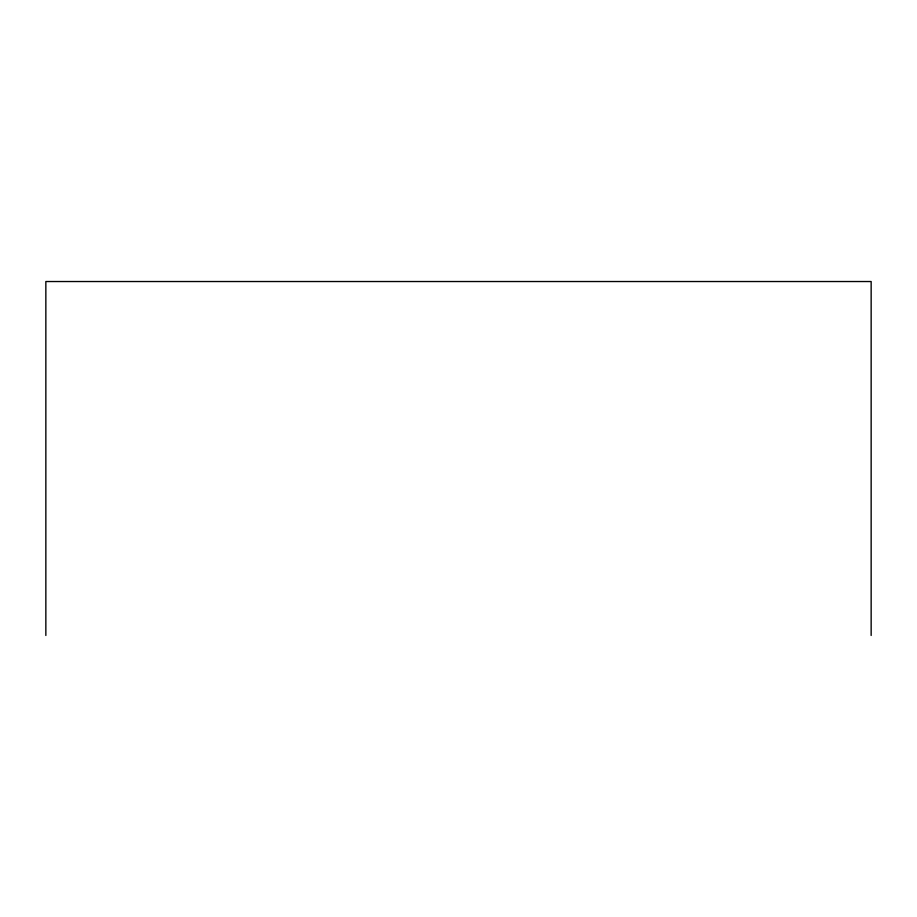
<?xml version="1.0" encoding="UTF-8"?>
<svg xmlns="http://www.w3.org/2000/svg" width="917" height="917" viewBox="0 0 917 917"><rect width="100%" height="100%" fill="white"/><g stroke="black" fill="none" stroke-linecap="round" stroke-linejoin="round"><path stroke-width="1.38" d="M871.15 635.47L871.15 281.53L45.85 281.53L45.85 635.47"/></g></svg>
